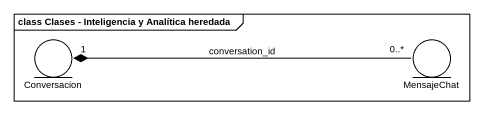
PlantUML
@startuml
mainframe class Clases - Inteligencia y Analítica heredada
entity Conversacion
entity MensajeChat
MensajeChat "0..*" -left-* "1" Conversacion : conversation_id
@enduml
